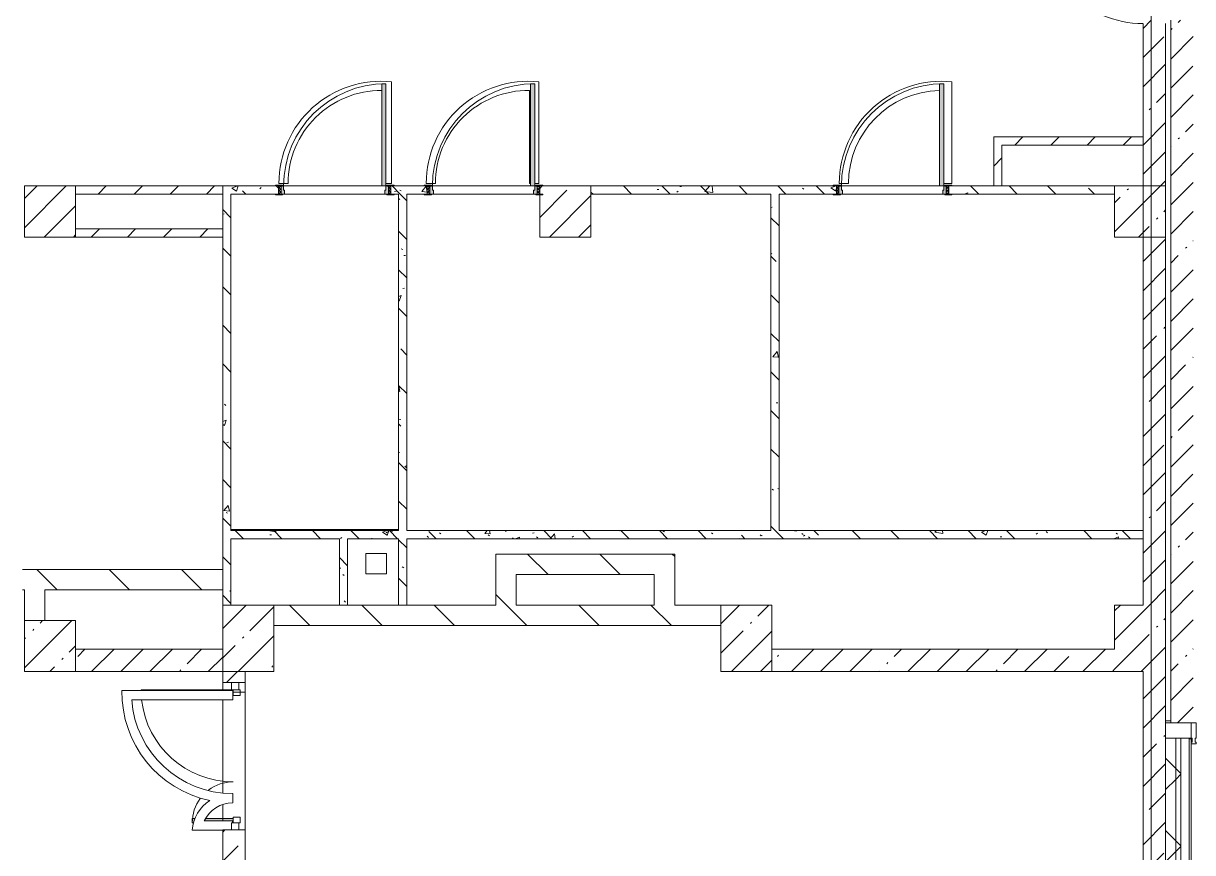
# Model space of a CAD drawing. Header units: millimetres. Extents: x 11693 to 241752, y -8553 to 29926.
# Drawn here: x 163270 to 174704, y 9130 to 17240 of the extents above; entities that cross this region are included whole.
import ezdxf

# ---------------------------------------------------------------- set-up
doc = ezdxf.new("R2010")
doc.units = ezdxf.units.MM
doc.linetypes.add('Осевая', pattern=[1587.5, 317.5, -238.125, 793.75, -238.125])
for name, color, linetype, lineweight, true_color in [('A-DETL-GENF-4', 7, 'Continuous', 5, 0xaaaaaa), ('A-DOOR-2', 7, 'Continuous', 5, 0xaaaaaa), ('A-DOOR-3', 7, 'Continuous', 5, 0xe2e2e2), ('A-DOOR-FRAM-2', 7, 'Continuous', 5, 0xe2e2e2), ('A-DOOR-FRAM-3', 7, 'Continuous', 5, 0xaaaaaa), ('A-FLOR-1', 7, 'Continuous', 5, 0xaaaaaa), ('I-WALL-5', 7, 'Continuous', 5, 0x787878)]:
    doc.layers.add(name, color=color, linetype=linetype, lineweight=lineweight, true_color=true_color)
for name, color, linetype, lineweight in [('A-GLAZ-CWMG-2', 7, 'Continuous', 5), ('A-WALL-2', 7, 'Continuous', 9), ('A-WALL-5', 7, 'Continuous', 5), ('I-WALL-3', 7, 'Continuous', 5), ('S-COLS', 7, 'Continuous', 5), ('Оси', 7, 'Continuous', 9), ('Оси-2', 7, 'Осевая', 9)]:
    doc.layers.add(name, color=color, linetype=linetype, lineweight=lineweight)
pattern_1 = [(45, (89739.8, 0), (-285.1231, 285.1231), []), (45, (90024.94, 0), (-285.1231, 285.1231), [504.031, -100.806, 16.764, -84.042])]
pattern_2 = [(135, (89739.8, 0), (-353.5534, -353.5534), [])]
pattern_3 = [(45, (89739.8, 0), (-353.5534, 353.5534), []), (135, (89739.8, 0), (-353.5534, -353.5534), [])]
pattern_4 = [(135, (89739.8, 0), (-377.1708, -377.1708), [533.4, -88.9, 17.78, -88.9]), (135, (89739.8, 376.94), (-377.1708, -377.1708), []), (50, (89739.8, 0), (637.6445, -55.7866), [66.675, -733.425]), (355, (89739.8, 0), (-123.3494, 668.699), [53.34, -586.74]), (100.451, (89792.95, -4.65), (514.299, 612.908), [56.665, -623.315]), (46.184, (89739.8, 177.8), (948.7764, -147.15), [100.012, -1100.137]), (96.636, (89818.9, 165.5), (830.909, 865.997), [84.998, -934.973]), (351.184, (89739.8, 177.8), (830.918, 865.988), [80.01, -880.11]), (21, (89828.7, 133.35), (530.6506, -357.9283), [66.675, -733.425]), (326, (89828.7, 133.35), (216.308, 644.6585), [53.34, -586.74]), (71.451, (89872.94, 103.5), (746.9596, 286.7243), [56.665, -623.315]), (37.5, (89739.81, 0), (10.81053, 295.9426), [16.764, -562.864, 16.764, -578.866, -588.962]), (37.5, (89739.81, 0), (10.81053, 295.9426), [-1175.258, 16.764, -572.198]), (7.5, (89739.8, 0), (233.8692, 350.6318), [16.764, -322.834, 16.764, -549.529, -224.472]), (7.5, (89739.8, 0), (233.8692, 350.6318), [-905.891, 16.764, -207.708]), (327.5, (89541.57, 0), (474.5678, -20.0513), [16.764, -205.486, 16.764, -676.656, -920.115]), (327.5, (89541.57, 0), (474.5678, -20.0513), [-915.67, 16.764, -903.351]), (317.5, (89452.67, 0), (518.4522, 88.9934), [16.764, -272.161, 16.764, -443.738, -653.415]), (317.5, (89452.67, 0), (518.4522, 88.9934), [-749.427, 16.764, -636.651])]
pattern_5 = [(135, (1751.41, 104.685), (-14.14214, -14.14214), []), (225, (1751.41, 104.685), (14.14214, -14.14214), [])]
pattern_6 = [(45, (-371.384, 104.685), (-14.1421, 14.1421), []), (135, (-371.384, 104.685), (-14.1421, -14.1421), [])]
pattern_7 = [(45, (89739.81, 0), (-176.7767, 176.7767), [])]

# ---------------------------------------------------------------- blocks, each defined once
blk = doc.blocks.new('BSC_Колонна _Прямоугольная - 650х500-23287315-Общий план 2 этажа с размещением фрагментов 2_1-2_7')
at = {"layer": 'S-COLS'}
h = blk.add_hatch(dxfattribs=at)
h.set_pattern_fill('FP_89', color=256, style=0, pattern_type=2)
h.set_pattern_definition([(135, (11225, -75730), (-285.1231, -285.1231), []), (135, (11225, -75444.88), (-285.1231, -285.1231), [504.031, -100.806, 16.764, -84.042])])
h.paths.add_polyline_path([(325, 250), (-325, 250), (-325, -250), (325, -250), (325, 48)])
for p, q in [((325, 250), (-325, 250)), ((-325, 250), (-325, -250)), ((325, -250), (325, 250)), ((-325, -250), (325, -250))]:
    blk.add_line(p, q, dxfattribs=at)
blk = doc.blocks.new('BSC_Колонна _Прямоугольная - 500х500-V91-Общий план 2 этажа с размещением фрагментов 2_1-2_7')
at = {"layer": 'S-COLS'}
h = blk.add_hatch(dxfattribs=at)
h.set_pattern_fill('FP_90', color=256, style=0, pattern_type=2)
h.set_pattern_definition([(45, (-73790, -11150), (-285.1231, 285.1231), []), (45, (-73504.88, -11150), (-285.1231, 285.1231), [504.031, -100.806, 16.764, -84.042])])
h.paths.add_polyline_path([(-250, -250), (250, -250), (250, 250), (-250, 250)])
for p, q in [((250, 250), (-250, 250)), ((-250, 250), (-250, -250)), ((250, -250), (250, 250)), ((-250, -250), (250, -250))]:
    blk.add_line(p, q, dxfattribs=at)
blk = doc.blocks.new('BSC_Колонна _Прямоугольная - 500х500-V115-Общий план 2 этажа с размещением фрагментов 2_1-2_7')
at = {"layer": 'S-COLS'}
h = blk.add_hatch(dxfattribs=at)
h.set_pattern_fill('FP_104', color=256, style=0, pattern_type=2)
h.set_pattern_definition([(45, (-73790, -15400), (-285.1231, 285.1231), []), (45, (-73504.88, -15400), (-285.1231, 285.1231), [504.031, -100.806, 16.764, -84.042])])
h.paths.add_polyline_path([(250, -250), (250, 250), (-250, 250), (-250, -250)])
for p, q in [((250, 250), (-250, 250)), ((-250, 250), (-250, -250)), ((250, -250), (250, 250)), ((-250, -250), (250, -250))]:
    blk.add_line(p, q, dxfattribs=at)
blk = doc.blocks.new('BSC_Колонна _Прямоугольная - 500х500-V116-Общий план 2 этажа с размещением фрагментов 2_1-2_7')
at = {"layer": 'S-COLS'}
h = blk.add_hatch(dxfattribs=at)
h.set_pattern_fill('FP_105', color=256, style=0, pattern_type=2)
h.set_pattern_definition([(45, (-78830, -15400), (-285.1231, 285.1231), []), (45, (-78544.88, -15400), (-285.1231, 285.1231), [504.031, -100.806, 16.764, -84.042])])
h.paths.add_polyline_path([(-250, -250), (250, -250), (250, 250), (-250, 250), (-250, 170), (-220, 170), (-220, 162), (-250, 162)])
for p, q in [((250, 250), (-220, 250)), ((250, -250), (250, 250)), ((-250, 162), (-250, -250)), ((-250, -250), (250, -250))]:
    blk.add_line(p, q, dxfattribs=at)
blk = doc.blocks.new('110_Дверь_СКБ_1Ст_Внутренняя1 - Д-4 _л_ 1100x2100h_су мгн-32399984-Общий план 2 этажа с размещением фрагментов 2_1-2_7')
at = {"layer": 'A-DOOR-2'}
h = blk.add_hatch(dxfattribs=at)
h.set_pattern_fill('FP_85', color=256, style=0, pattern_type=2)
h.set_pattern_definition(pattern_5)
h.paths.add_polyline_path([(562.5, -40), (562.5, 40), (537.5, 40), (537.5, -40)])
at = {"layer": 'A-DOOR-3'}
h = blk.add_hatch(color=256, dxfattribs=at)
h.paths.add_polyline_path([(502.5, -40), (537.5, -40), (537.5, 40), (512.5, 40), (512.5, 0), (502.5, 0)])
h.paths.add_polyline_path([(-477.5, -40), (-477.5, 0), (-487.5, 0), (-487.5, 40), (-512.5, 40), (-512.5, -40)])
at = {"layer": 'A-DOOR-FRAM-2'}
for points in [[(472.5, 40), (512.5, 40), (512.5, 1040), (472.5, 1040), (472.5, 148.1)], [(-497.5, 40), (-497.5, 48), (-567.5, 48), (-567.5, 40)], [(592.5, 40), (592.5, 48), (522.5, 48), (522.5, 40)], [(-497.5, -48), (-497.5, -40), (-567.5, -40), (-567.5, -48)], [(592.5, -48), (592.5, -40), (522.5, -40), (522.5, -48)]]:
    blk.add_hatch(color=256, dxfattribs=at).paths.add_polyline_path(points)
at = {"layer": 'A-DOOR-FRAM-3'}
h = blk.add_hatch(dxfattribs=at)
h.set_pattern_fill('FP_86', color=256, style=0, pattern_type=2)
h.set_pattern_definition(pattern_6)
h.paths.add_polyline_path([(-512.5, -40), (-512.5, 40), (-537.5, 40), (-537.5, -40)])
at = {"layer": 'A-DOOR-2'}
for p, q in [((512.5, 1040), (472.5, 1040)), ((472.5, 1040), (472.5, 40)), ((512.5, 40), (512.5, 1040)), ((472.5, 40), (512.5, 40))]:
    blk.add_line(p, q, dxfattribs=at)
blk.add_arc((512.5, 40), 1000, 90, 180, dxfattribs=at)
at = {"layer": 'A-DOOR-FRAM-3'}
for p, q in [((-497.5, 48), (-567.5, 48)), ((-567.5, 48), (-567.5, 40)), ((-567.5, 40), (-497.5, 40)), ((-512.5, 40), (-537.5, 40)), ((-537.5, 40), (-537.5, -40)), ((-487.5, 40), (-512.5, 40)), ((-512.5, 40), (-512.5, -40)), ((-512.5, -40), (-512.5, 40)), ((-497.5, 40), (-512.5, 40)), ((-512.5, 40), (-512.5, 39)), ((-512.5, 39), (-497.5, 39)), ((-497.5, 40), (-497.5, 48)), ((-497.5, 39), (-497.5, 40)), ((-487.5, 0), (-487.5, 40)), ((-477.5, 0), (-487.5, 0)), ((-477.5, -40), (-477.5, 0)), ((512.5, 0), (502.5, 0)), ((502.5, 0), (502.5, -40)), ((512.5, 40), (512.5, 0)), ((537.5, 40), (512.5, 40)), ((592.5, 48), (522.5, 48)), ((522.5, 48), (522.5, 40)), ((537.5, 40), (522.5, 40)), ((522.5, 40), (522.5, 39)), ((522.5, 40), (592.5, 40)), ((522.5, 39), (537.5, 39)), ((537.5, -40), (537.5, 40)), ((562.5, 40), (537.5, 40)), ((537.5, 40), (537.5, -40)), ((537.5, 39), (537.5, 40)), ((562.5, -40), (562.5, 40)), ((592.5, 40), (592.5, 48)), ((-497.5, -40), (-567.5, -40)), ((-567.5, -40), (-567.5, -48)), ((-567.5, -48), (-497.5, -48)), ((-537.5, -40), (-512.5, -40)), ((-497.5, -39), (-512.5, -39)), ((-512.5, -39), (-512.5, -40)), ((-512.5, -40), (-477.5, -40)), ((-512.5, -40), (-497.5, -40)), ((-497.5, -40), (-497.5, -39)), ((-497.5, -48), (-497.5, -40)), ((502.5, -40), (537.5, -40)), ((537.5, -39), (522.5, -39)), ((522.5, -39), (522.5, -40)), ((522.5, -40), (537.5, -40)), ((592.5, -40), (522.5, -40)), ((522.5, -40), (522.5, -48)), ((522.5, -48), (592.5, -48)), ((537.5, -40), (537.5, -39)), ((537.5, -40), (562.5, -40)), ((592.5, -48), (592.5, -40))]:
    blk.add_line(p, q, dxfattribs=at)
blk = doc.blocks.new('110_Дверь_СКБ_1Ст_Внутренняя1 - Д-4 _л_ 1100x2100h_су мгн-V120-Общий план 2 этажа с размещением фрагментов 2_1-2_7')
at = {"layer": 'A-DOOR-2'}
h = blk.add_hatch(dxfattribs=at)
h.set_pattern_fill('FP_85', color=256, style=0, pattern_type=2)
h.set_pattern_definition(pattern_5)
h.paths.add_polyline_path([(562.5, -40), (562.5, 40), (537.5, 40), (537.5, -40)])
at = {"layer": 'A-DOOR-3'}
h = blk.add_hatch(color=256, dxfattribs=at)
h.paths.add_polyline_path([(-477.5, -40), (-477.5, 0), (-487.5, 0), (-487.5, 40), (-512.5, 40), (-512.5, -40)])
h.paths.add_polyline_path([(537.5, -40), (537.5, 40), (512.5, 40), (512.5, 0), (502.5, 0), (502.5, -40)])
at = {"layer": 'A-DOOR-FRAM-2'}
for points in [[(472.5, 40), (512.5, 40), (512.5, 1040), (472.5, 1040), (472.5, 148.1)], [(-497.5, 40), (-497.5, 48), (-567.5, 48), (-567.5, 40)], [(592.5, 40), (592.5, 48), (522.5, 48), (522.5, 40)], [(-497.5, -48), (-497.5, -40), (-567.5, -40), (-567.5, -48)], [(592.5, -48), (592.5, -40), (522.5, -40), (522.5, -48)]]:
    blk.add_hatch(color=256, dxfattribs=at).paths.add_polyline_path(points)
at = {"layer": 'A-DOOR-FRAM-3'}
h = blk.add_hatch(dxfattribs=at)
h.set_pattern_fill('FP_86', color=256, style=0, pattern_type=2)
h.set_pattern_definition(pattern_6)
h.paths.add_polyline_path([(-512.5, -40), (-512.5, 40), (-537.5, 40), (-537.5, -40)])
at = {"layer": 'A-DOOR-2'}
for p, q in [((512.5, 1040), (472.5, 1040)), ((472.5, 1040), (472.5, 40)), ((512.5, 40), (512.5, 1040)), ((472.5, 40), (512.5, 40))]:
    blk.add_line(p, q, dxfattribs=at)
blk.add_arc((512.5, 40), 1000, 90, 180, dxfattribs=at)
at = {"layer": 'A-DOOR-FRAM-3'}
for p, q in [((-497.5, 48), (-567.5, 48)), ((-567.5, 48), (-567.5, 40)), ((-567.5, 40), (-497.5, 40)), ((-512.5, 40), (-537.5, 40)), ((-537.5, 40), (-537.5, -40)), ((-487.5, 40), (-512.5, 40)), ((-512.5, 40), (-512.5, -40)), ((-512.5, -40), (-512.5, 40)), ((-497.5, 40), (-512.5, 40)), ((-512.5, 40), (-512.5, 39)), ((-512.5, 39), (-497.5, 39)), ((-497.5, 40), (-497.5, 48)), ((-497.5, 39), (-497.5, 40)), ((-487.5, 0), (-487.5, 40)), ((-477.5, 0), (-487.5, 0)), ((-477.5, -40), (-477.5, 0)), ((512.5, 0), (502.5, 0)), ((502.5, 0), (502.5, -40)), ((512.5, 40), (512.5, 0)), ((537.5, 40), (512.5, 40)), ((592.5, 48), (522.5, 48)), ((522.5, 48), (522.5, 40)), ((537.5, 40), (522.5, 40)), ((522.5, 40), (522.5, 39)), ((522.5, 40), (592.5, 40)), ((522.5, 39), (537.5, 39)), ((537.5, -40), (537.5, 40)), ((562.5, 40), (537.5, 40)), ((537.5, 40), (537.5, -40)), ((537.5, 39), (537.5, 40)), ((562.5, -40), (562.5, 40)), ((592.5, 40), (592.5, 48)), ((-497.5, -40), (-567.5, -40)), ((-567.5, -40), (-567.5, -48)), ((-567.5, -48), (-497.5, -48)), ((-537.5, -40), (-512.5, -40)), ((-497.5, -39), (-512.5, -39)), ((-512.5, -39), (-512.5, -40)), ((-512.5, -40), (-477.5, -40)), ((-512.5, -40), (-497.5, -40)), ((-497.5, -40), (-497.5, -39)), ((-497.5, -48), (-497.5, -40)), ((502.5, -40), (537.5, -40)), ((537.5, -39), (522.5, -39)), ((522.5, -39), (522.5, -40)), ((522.5, -40), (537.5, -40)), ((592.5, -40), (522.5, -40)), ((522.5, -40), (522.5, -48)), ((522.5, -48), (592.5, -48)), ((537.5, -40), (537.5, -39)), ((537.5, -40), (562.5, -40)), ((592.5, -48), (592.5, -40))]:
    blk.add_line(p, q, dxfattribs=at)
blk = doc.blocks.new('Прямоугольный импост - Импост структурный с накладкой - 190мм-23946641-Общий план 2 этажа с размещением фрагментов 2_1-2_7')
at = {"layer": 'A-GLAZ-CWMG-2'}
for p, q in [((0, 17), (-50, 17)), ((-50, 17), (-50, 0)), ((-50, 0), (-40, 0)), ((-40, 0), (-40, -40)), ((-10, -40), (-10, 0)), ((-10, 0), (0, 0)), ((0, 0), (0, 17)), ((-40, -40), (-50, -40)), ((-50, -40), (-50, -190)), ((0, -40), (-10, -40)), ((0, -190), (0, -40)), ((-50, -190), (0, -190))]:
    blk.add_line(p, q, dxfattribs=at)
blk = doc.blocks.new('110_Дверь_СКБ_1Ст_Внутренняя1 - Д-5 _л_ 1100x2100h_су мгн EIW30-32897889-Общий план 2 этажа с размещением фрагментов 2_1-2_7')
at = {"layer": 'A-DOOR-2'}
h = blk.add_hatch(dxfattribs=at)
h.set_pattern_fill('FP_85', color=256, style=0, pattern_type=2)
h.set_pattern_definition(pattern_5)
h.paths.add_polyline_path([(562.5, -40), (562.5, 40), (537.5, 40), (537.5, -40)])
at = {"layer": 'A-DOOR-3'}
h = blk.add_hatch(color=256, dxfattribs=at)
h.paths.add_polyline_path([(502.5, -40), (537.5, -40), (537.5, 40), (512.5, 40), (512.5, 0), (502.5, 0)])
h.paths.add_polyline_path([(-477.5, -40), (-477.5, 0), (-487.5, 0), (-487.5, 40), (-512.5, 40), (-512.5, -40)])
at = {"layer": 'A-DOOR-FRAM-2'}
for points in [[(472.5, 40), (512.5, 40), (512.5, 1040), (472.5, 1040), (472.5, 148.1)], [(-497.5, 40), (-497.5, 48), (-567.5, 48), (-567.5, 40)], [(592.5, 40), (592.5, 48), (522.5, 48), (522.5, 40)], [(-497.5, -48), (-497.5, -40), (-567.5, -40), (-567.5, -48)], [(592.5, -48), (592.5, -40), (522.5, -40), (522.5, -48)]]:
    blk.add_hatch(color=256, dxfattribs=at).paths.add_polyline_path(points)
at = {"layer": 'A-DOOR-FRAM-3'}
h = blk.add_hatch(dxfattribs=at)
h.set_pattern_fill('FP_86', color=256, style=0, pattern_type=2)
h.set_pattern_definition(pattern_6)
h.paths.add_polyline_path([(-512.5, -40), (-512.5, 40), (-537.5, 40), (-537.5, -40)])
at = {"layer": 'A-DOOR-2'}
for p, q in [((512.5, 1040), (472.5, 1040)), ((472.5, 1040), (472.5, 40)), ((512.5, 40), (512.5, 1040)), ((472.5, 40), (512.5, 40))]:
    blk.add_line(p, q, dxfattribs=at)
blk.add_arc((512.5, 40), 1000, 90, 180, dxfattribs=at)
at = {"layer": 'A-DOOR-FRAM-3'}
for p, q in [((-497.5, 48), (-567.5, 48)), ((-567.5, 48), (-567.5, 40)), ((-567.5, 40), (-497.5, 40)), ((-512.5, 40), (-537.5, 40)), ((-537.5, 40), (-537.5, -40)), ((-487.5, 40), (-512.5, 40)), ((-512.5, 40), (-512.5, -40)), ((-512.5, -40), (-512.5, 40)), ((-497.5, 40), (-512.5, 40)), ((-512.5, 40), (-512.5, 39)), ((-512.5, 39), (-497.5, 39)), ((-497.5, 40), (-497.5, 48)), ((-497.5, 39), (-497.5, 40)), ((-487.5, 0), (-487.5, 40)), ((-477.5, 0), (-487.5, 0)), ((-477.5, -40), (-477.5, 0)), ((512.5, 0), (502.5, 0)), ((502.5, 0), (502.5, -40)), ((512.5, 40), (512.5, 0)), ((537.5, 40), (512.5, 40)), ((592.5, 48), (522.5, 48)), ((522.5, 48), (522.5, 40)), ((537.5, 40), (522.5, 40)), ((522.5, 40), (522.5, 39)), ((522.5, 40), (592.5, 40)), ((522.5, 39), (537.5, 39)), ((537.5, -40), (537.5, 40)), ((562.5, 40), (537.5, 40)), ((537.5, 40), (537.5, -40)), ((537.5, 39), (537.5, 40)), ((562.5, -40), (562.5, 40)), ((592.5, 40), (592.5, 48)), ((-497.5, -40), (-567.5, -40)), ((-567.5, -40), (-567.5, -48)), ((-567.5, -48), (-497.5, -48)), ((-537.5, -40), (-512.5, -40)), ((-497.5, -39), (-512.5, -39)), ((-512.5, -39), (-512.5, -40)), ((-512.5, -40), (-477.5, -40)), ((-512.5, -40), (-497.5, -40)), ((-497.5, -40), (-497.5, -39)), ((-497.5, -48), (-497.5, -40)), ((502.5, -40), (537.5, -40)), ((537.5, -39), (522.5, -39)), ((522.5, -39), (522.5, -40)), ((522.5, -40), (537.5, -40)), ((592.5, -40), (522.5, -40)), ((522.5, -40), (522.5, -48)), ((522.5, -48), (592.5, -48)), ((537.5, -40), (537.5, -39)), ((537.5, -40), (562.5, -40)), ((592.5, -48), (592.5, -40))]:
    blk.add_line(p, q, dxfattribs=at)
blk = doc.blocks.new('BSC_Колонна _Прямоугольная - 650х500-V165-Общий план 2 этажа с размещением фрагментов 2_1-2_7')
at = {"layer": 'S-COLS'}
h = blk.add_hatch(dxfattribs=at)
h.set_pattern_fill('FP_157', color=256, style=0, pattern_type=2)
h.set_pattern_definition([(135, (11225, -80600), (-285.1231, -285.1231), []), (135, (11225, -80314.88), (-285.1231, -285.1231), [504.031, -100.806, 16.764, -84.042])])
h.paths.add_polyline_path([(325, 250), (-325, 250), (-325, -250), (325, -250)])
for p, q in [((325, 250), (-325, 250)), ((-325, 250), (-325, -250)), ((325, -250), (325, 250)), ((-325, -250), (325, -250))]:
    blk.add_line(p, q, dxfattribs=at)
blk = doc.blocks.new('Прямоугольный импост - 50 x 70 мм-V287-Общий план 2 этажа с размещением фрагментов 2_1-2_7')
at = {"layer": 'A-GLAZ-CWMG-2'}
for p, q in [((-70, 35), (0, 35)), ((-70, -35), (-70, 35)), ((0, 35), (0, -35)), ((0, -35), (-70, -35))]:
    blk.add_line(p, q, dxfattribs=at)
blk = doc.blocks.new('Дверь_Витражная_остекление_ - ДВН_ДАО_Главный вход_1200 в свету Д-22 _п_-32403398-Общий план 2 этажа с размещением фрагментов 2_1-2_7')
at = {"layer": 'A-DOOR-3'}
blk.add_hatch(color=256, dxfattribs=at).paths.add_polyline_path([(610, 24), (610, 20), (650, 24), (650, 920), (642, 920), (642, 24)])
h = blk.add_hatch(color=256, dxfattribs=at)
h.paths.add_polyline_path([(-650, 27), (-650, 20), (-610, 20), (-610, 289), (-633, 302), (-633, 27)])
h.paths.add_polyline_path([(-650, 407), (-610, 392), (-610, 420), (-650, 420), (-650, 408)])
at = {"layer": 'A-DETL-GENF-4'}
for p, q in [((650, 920), (642, 920)), ((650, 35), (650, 920)), ((-610, 420), (-650, 420)), ((-650, 420), (-650, 407)), ((-610, 392), (-610, 420)), ((-610, 20), (-610, 289)), ((-650, 20), (-610, 20)), ((-595, 20), (-650, 20)), ((-595, -50), (-595, 20)), ((595, -50), (595, 20)), ((595, 20), (650, 20)), ((610, 20), (650, 20)), ((-650, -35), (-650, -50)), ((-650, -50), (-595, -50)), ((650, -50), (595, -50)), ((650, -35), (650, -50))]:
    blk.add_line(p, q, dxfattribs=at)
at = {"layer": 'A-DOOR-2'}
for p, q in [((650, 920), (650, 35)), ((-650, 420), (-650, 407))]:
    blk.add_line(p, q, dxfattribs=at)
for centre, radius, start, end in [((650, 20), 900, 90, 90.5109), ((650, 20), 900, 96.319, 180), ((-650, 20), 400, 53.475, 90), ((-650, 20), 400, 360, 37.0443)]:
    blk.add_arc(centre, radius, start, end, dxfattribs=at)
blk = doc.blocks.new('Прямоугольный импост - 50 x 70 мм-31701779-Общий план 2 этажа с размещением фрагментов 2_1-2_7')
at = {"layer": 'A-GLAZ-CWMG-2'}
for p, q in [((0, 35), (-70, 35)), ((-70, 35), (-70, -35)), ((0, -35), (0, 35)), ((-70, -35), (0, -35))]:
    blk.add_line(p, q, dxfattribs=at)

msp = doc.modelspace()

# ---------------------------------------------------------------- hatches: boundary and pattern name
at = {"layer": 'A-WALL-5'}
h = msp.add_hatch(dxfattribs=at)
h.set_pattern_fill('FP_49', color=256, style=0, pattern_type=2)
h.set_pattern_definition(pattern_3)
h.paths.add_polyline_path([(174439.8, 3450), (174539.8, 3450), (174539.8, 10250), (174439.8, 10250), (174439.8, 3550)])
h = msp.add_hatch(dxfattribs=at)
h.set_pattern_fill('FP_49', color=256, style=0, pattern_type=2)
h.set_pattern_definition(pattern_3)
h.paths.add_polyline_path([(174589.8, 3400), (174589.8, 10250), (174539.8, 10250), (174539.8, 3400)])
at = {"layer": 'I-WALL-3'}
h = msp.add_hatch(dxfattribs=at)
h.set_pattern_fill('FP_57', color=256, style=0, pattern_type=2)
h.set_pattern_definition(pattern_1)
h.paths.add_polyline_path([(174439.8, 15150), (174439.8, 15530), (174219.8, 15530), (174219.8, 15150)])
h.paths.add_polyline_path([(174219.8, 18570), (174439.8, 18570), (174439.8, 18600), (174219.8, 18600)])
h.paths.add_polyline_path([(174228.3, 19100), (174439.8, 19100), (174439.8, 22600), (174219.8, 22600), (174219.8, 19100)])
h = msp.add_hatch(dxfattribs=at)
h.set_pattern_fill('FP_57', color=256, style=0, pattern_type=2)
h.set_pattern_definition(pattern_1)
h.paths.add_polyline_path([(174219.8, 15530), (174439.8, 15530), (174439.8, 17270), (174219.8, 17270), (174219.8, 15758.1)])
h.paths.add_polyline_path([(174439.8, 18370), (174439.8, 18570), (174219.8, 18570), (174219.8, 18370)])
h = msp.add_hatch(dxfattribs=at)
h.set_pattern_fill('FP_57', color=256, style=0, pattern_type=2)
h.set_pattern_definition(pattern_1)
h.paths.add_polyline_path([(174489.8, 16300), (174709.8, 16300), (174709.8, 17270), (174489.8, 17270), (174489.8, 16973.7)])
h = msp.add_hatch(dxfattribs=at)
h.set_pattern_fill('FP_57', color=256, style=0, pattern_type=2)
h.set_pattern_definition(pattern_1)
h.paths.add_polyline_path([(174709.8, 10400), (174709.8, 16300), (174489.8, 16300), (174489.8, 10400)])
h = msp.add_hatch(dxfattribs=at)
h.set_pattern_fill('FP_61', color=256, style=0, pattern_type=2)
h.set_pattern_definition(pattern_7)
h.paths.add_polyline_path([(172759.8, 15650), (172839.8, 15650), (172839.8, 16130), (172759.8, 16130), (172759.8, 15758.1)])
h = msp.add_hatch(dxfattribs=at)
h.set_pattern_fill('FP_61', color=256, style=0, pattern_type=2)
h.set_pattern_definition(pattern_7)
h.paths.add_polyline_path([(174219.8, 16050), (174219.8, 16130), (172839.8, 16130), (172839.8, 16050)])
h = msp.add_hatch(dxfattribs=at)
h.set_pattern_fill('FP_61', color=256, style=0, pattern_type=2)
h.set_pattern_definition(pattern_7)
h.paths.add_polyline_path([(165219.8, 15570), (165219.8, 15650), (163779.8, 15650), (163779.8, 15570)])
h = msp.add_hatch(dxfattribs=at)
h.set_pattern_fill('FP_61', color=256, style=0, pattern_type=2)
h.set_pattern_definition(pattern_7)
h.paths.add_polyline_path([(165219.8, 15150), (165219.8, 15230), (163779.8, 15230), (163779.8, 15150)])
h = msp.add_hatch(dxfattribs=at)
h.set_pattern_fill('FP_57', color=256, style=0, pattern_type=2)
h.set_pattern_definition(pattern_1)
h.paths.add_polyline_path([(174221.5, 4050), (174439.8, 4050), (174439.8, 10900), (174219.8, 10895.5), (174219.8, 4050)])
h.paths.add_polyline_path([(174439.8, 11550), (174439.8, 15150), (174219.8, 15150), (174219.8, 11550)])
h = msp.add_hatch(dxfattribs=at)
h.set_pattern_fill('FP_60', color=256, style=0, pattern_type=2)
h.set_pattern_definition(pattern_2)
h.paths.add_polyline_path([(168089.8, 11550), (168089.8, 12050), (167889.8, 12050), (167889.8, 11550)])
h = msp.add_hatch(dxfattribs=at)
h.set_pattern_fill('FP_60', color=256, style=0, pattern_type=2)
h.set_pattern_definition(pattern_2)
h.paths.add_polyline_path([(169439.8, 11850), (169439.8, 12050), (168089.8, 12050), (168089.8, 11850), (168589.4, 11850)])
h = msp.add_hatch(dxfattribs=at)
h.set_pattern_fill('FP_60', color=256, style=0, pattern_type=2)
h.set_pattern_definition(pattern_2)
h.paths.add_polyline_path([(169639.8, 11550), (169639.8, 12050), (169439.8, 12050), (169439.8, 11550)])
h = msp.add_hatch(dxfattribs=at)
h.set_pattern_fill('FP_60', color=256, style=0, pattern_type=2)
h.set_pattern_definition(pattern_2)
h.paths.add_polyline_path([(165219.8, 11700), (165219.8, 11900), (163259.8, 11900), (163259.8, 11700), (164493.3, 11700)])
h.paths.add_polyline_path([(158384.8, 11700), (158493.8, 11700), (158493.8, 11900), (158384.8, 11900)])
h.paths.add_polyline_path([(159973.8, 11700), (160049.8, 11700), (160049.8, 11900), (159973.8, 11900)])
h.paths.add_polyline_path([(160569.8, 11700), (160569.8, 11900), (160549.8, 11900), (160549.8, 11700)])
h = msp.add_hatch(dxfattribs=at)
h.set_pattern_fill('FP_60', color=256, style=0, pattern_type=2)
h.set_pattern_definition(pattern_2)
h.paths.add_polyline_path([(170089.8, 11350), (170089.8, 11550), (165719.8, 11550), (165719.8, 11350), (168589.4, 11350)])
h = msp.add_hatch(dxfattribs=at)
h.set_pattern_fill('FP_57', color=256, style=0, pattern_type=2)
h.set_pattern_definition(pattern_1)
h.paths.add_polyline_path([(165219.8, 10900), (165219.8, 11120), (163779.8, 11120), (163779.8, 10900), (164493.3, 10900)])
h = msp.add_hatch(dxfattribs=at)
h.set_pattern_fill('FP_57', color=256, style=0, pattern_type=2)
h.set_pattern_definition(pattern_1)
h.paths.add_polyline_path([(173939.8, 10900), (173939.8, 11120), (170589.8, 11120), (170589.8, 10900), (172685.5, 10900)])
h = msp.add_hatch(dxfattribs=at)
h.set_pattern_fill('FP_57', color=256, style=0, pattern_type=2)
h.set_pattern_definition(pattern_1)
h.paths.add_polyline_path([(165219.8, 7900), (165439.8, 7900), (165439.8, 9352.3), (165219.8, 9352.3), (165219.8, 8200)])
h.paths.add_polyline_path([(165219.8, 10792.3), (165439.8, 10792.3), (165439.8, 10900), (165219.8, 10895.5)])
at = {"layer": 'I-WALL-5'}
h = msp.add_hatch(dxfattribs=at)
h.set_pattern_fill('FP_68', color=256, style=0, pattern_type=2)
h.set_pattern_definition(pattern_4)
h.paths.add_polyline_path([(165299.8, 11550), (165299.8, 15650), (165219.8, 15650), (165219.8, 11550)])
h = msp.add_hatch(dxfattribs=at)
h.set_pattern_fill('FP_68', color=256, style=0, pattern_type=2)
h.set_pattern_definition(pattern_4)
h.paths.add_polyline_path([(173939.8, 15570), (173939.8, 15650), (172319.8, 15650), (172319.8, 15570), (172685.5, 15570)])
h.paths.add_polyline_path([(170579.6, 15570), (171219.8, 15570), (171219.8, 15650), (168819.8, 15650), (168819.8, 15570)])
h.paths.add_polyline_path([(165764.6, 15570), (165764.6, 15650), (165299.8, 15650), (165299.8, 15570), (165734.6, 15570)])
h.paths.add_polyline_path([(167219.8, 15570), (167219.8, 15650), (166864.6, 15650), (166864.6, 15570), (167189.8, 15570)])
h = msp.add_hatch(dxfattribs=at)
h.set_pattern_fill('FP_68', color=256, style=0, pattern_type=2)
h.set_pattern_definition(pattern_4)
h.paths.add_polyline_path([(166939.6, 11550), (167019.6, 11550), (167019.6, 15570), (166939.6, 15570), (166939.6, 12111.1)])
h = msp.add_hatch(dxfattribs=at)
h.set_pattern_fill('FP_68', color=256, style=0, pattern_type=2)
h.set_pattern_definition(pattern_4)
h.paths.add_polyline_path([(170659.6, 12280), (170659.6, 15570), (170579.6, 15570), (170579.6, 12280), (170637.4, 12280)])
h = msp.add_hatch(dxfattribs=at)
h.set_pattern_fill('FP_68', color=256, style=0, pattern_type=2)
h.set_pattern_definition(pattern_4)
h.paths.add_polyline_path([(166939.6, 12200), (166939.6, 12280), (165299.8, 12280), (165299.8, 12200), (166541.3, 12200)])
h = msp.add_hatch(dxfattribs=at)
h.set_pattern_fill('FP_68', color=256, style=0, pattern_type=2)
h.set_pattern_definition(pattern_4)
h.paths.add_polyline_path([(174219.8, 12200), (174219.8, 12280), (167019.6, 12280), (167019.6, 12200), (172685.5, 12200)])
h = msp.add_hatch(dxfattribs=at)
h.set_pattern_fill('FP_68', color=256, style=0, pattern_type=2)
h.set_pattern_definition(pattern_4)
h.paths.add_polyline_path([(166439.6, 11550), (166439.6, 12200), (166359.6, 12200), (166359.6, 11550)])
at = {"layer": 'S-COLS'}
h = msp.add_hatch(dxfattribs=at)
h.set_pattern_fill('FP_57', color=256, style=0, pattern_type=2)
h.set_pattern_definition(pattern_1)
h.paths.add_polyline_path([(173939.8, 15150), (174439.8, 15150), (174439.8, 15650), (173939.8, 15650)])
h = msp.add_hatch(dxfattribs=at)
h.set_pattern_fill('FP_57', color=256, style=0, pattern_type=2)
h.set_pattern_definition(pattern_1)
h.paths.add_polyline_path([(174439.8, 10900), (174439.8, 11550), (173939.8, 11550), (173939.8, 10900), (174219.8, 10900)])

# ---------------------------------------------------------------- linework, layer by layer
at = {"layer": 'A-FLOR-1'}
for p, q in [((166868.9, 15674.2), (166868.9, 16669.2)), ((168218.9, 16584.1), (168218.9, 15674.2)), ((168308.9, 15674.2), (168308.9, 16669.2)), ((172348.9, 15674.2), (172348.9, 16669.2)), ((165768.9, 15675.2), (165858.9, 15675.2)), ((166814.6, 15674.2), (166868.9, 15674.2)), ((167208.9, 15675.2), (167298.9, 15675.2)), ((168218.9, 15674.2), (168229.8, 15674.2)), ((168269.8, 15674.2), (168308.9, 15674.2)), ((171248.9, 15675.2), (171338.9, 15675.2)), ((172269.8, 15674.2), (172348.9, 15674.2)), ((166774.6, 15650), (165814.6, 15650)), ((165299.6, 12291), (166939.6, 12291)), ((166620.3, 12057), (166820.3, 12057)), ((166620.3, 11857), (166620.3, 12057)), ((166820.3, 12057), (166820.3, 11857)), ((166820.3, 11857), (166620.3, 11857)), ((165219.8, 10714.4), (165219.8, 10792.3)), ((165439.8, 10792.3), (165439.8, 10700)), ((165316.8, 10714.4), (164234.1, 10714.4)), ((165316.8, 10624.7), (165316.8, 10714.4)), ((165439.8, 10700), (165316.8, 10700)), ((164329.2, 10624.7), (165316.8, 10624.7)), ((174439.8, 10417.9), (174489.8, 10417.9)), ((165316.8, 9617.4), (165316.8, 9707)), ((165313.8, 9439.5), (165038.8, 9439.5)), ((165313.8, 9422.3), (165313.8, 9439.5)), ((164919.8, 9350.1), (165219.8, 9350.1))]:
    msp.add_line(p, q, dxfattribs=at)
for centre, radius, start, end in [((174218.9, 18238.2), 1000, 177.59974, 269.9427), ((166768.9, 15674.2), 1000, 84.26083, 179.9427), ((166768.9, 15674.2), 910, 89.63868, 179.93704), ((168208.9, 15674.2), 1000, 84.26083, 179.9427), ((168208.9, 15674.2), 910, 89.37036, 179.93704), ((172248.9, 15674.2), 1000, 84.26083, 179.9427), ((172248.9, 15674.2), 910, 91.20322, 179.93704), ((165313, 10696.2), 1079, 179.03315, 258.2109), ((165316.8, 10697.3), 990.3, 184.20575, 270), ((165313, 9312.2), 395, 123.92463, 174.49945), ((165316.8, 9311.2), 306.2, 90, 155.21522)]:
    msp.add_arc(centre, radius, start, end, dxfattribs=at)
at = {"layer": 'A-WALL-2'}
for p, q in [((174219.8, 16130), (174219.8, 16050)), ((165219.8, 15570), (165219.8, 15650)), ((172759.8, 15650), (172839.8, 15650)), ((165219.8, 15150), (165219.8, 15230)), ((174219.8, 12200), (174219.8, 12280)), ((166359.6, 11550), (166439.6, 11550)), ((166939.6, 11550), (167019.6, 11550)), ((174439.8, 10250), (174689.8, 10250)), ((174539.8, 3450), (174539.8, 10250)), ((174589.8, 3400), (174589.8, 10250)), ((174669.8, 3320), (174669.8, 10250)), ((174669.8, 10247), (174689.8, 10247)), ((174689.8, 10242), (174669.8, 10242))]:
    msp.add_line(p, q, dxfattribs=at)
at = {"layer": 'A-WALL-5'}
for p, q in [((174489.8, 10400), (174439.8, 10400)), ((174689.8, 3300), (174689.8, 10400)), ((174699.8, 10242), (174689.8, 10242))]:
    msp.add_line(p, q, dxfattribs=at)
at = {"layer": 'I-WALL-3'}
for p, q in [((174489.8, 17270), (174489.8, 16100)), ((174219.8, 17240), (174219.8, 16130)), ((174439.8, 11550), (174439.8, 17240)), ((172759.8, 16130), (172759.8, 15650)), ((174219.8, 16130), (172759.8, 16130)), ((172839.8, 15650), (172839.8, 16050)), ((172839.8, 16050), (174219.8, 16050)), ((174219.8, 16050), (174219.8, 12280)), ((174489.8, 16100), (174489.8, 10400)), ((165734.6, 15650), (163779.8, 15650)), ((163779.8, 15570), (165219.8, 15570)), ((165219.8, 15570), (165219.8, 15230)), ((165299.8, 12280), (165299.8, 15570)), ((165299.8, 15570), (165734.6, 15570)), ((165814.6, 15650), (166774.6, 15650)), ((166804.6, 15570), (165824.6, 15570)), ((167189.8, 15650), (166894.6, 15650)), ((166894.6, 15570), (166939.6, 15570)), ((166939.6, 15570), (166939.6, 12280)), ((167019.6, 15570), (167189.8, 15570)), ((167019.6, 12280), (167019.6, 15570)), ((167269.8, 15650), (168229.8, 15650)), ((168259.8, 15570), (167279.8, 15570)), ((171189.8, 15650), (168819.8, 15650)), ((168819.8, 15570), (170579.6, 15570)), ((170579.6, 15570), (170579.6, 12280)), ((170659.6, 15570), (171189.8, 15570)), ((170659.6, 12280), (170659.6, 15570)), ((171269.8, 15650), (172229.8, 15650)), ((172259.8, 15570), (171279.8, 15570)), ((172759.8, 15650), (172349.8, 15650)), ((172349.8, 15570), (173939.8, 15570)), ((173939.8, 15650), (172839.8, 15650)), ((173939.8, 15570), (173939.8, 15650)), ((165219.8, 15230), (163779.8, 15230)), ((163779.8, 15150), (165219.8, 15150)), ((165219.8, 15150), (165219.8, 11550)), ((166939.6, 12280), (165299.8, 12280)), ((170579.6, 12280), (167019.6, 12280)), ((174219.8, 12280), (170659.6, 12280)), ((165299.8, 11550), (165299.8, 12200)), ((165299.8, 12200), (166359.6, 12200)), ((166359.6, 12200), (166359.6, 11550)), ((166439.6, 12200), (166939.6, 12200)), ((166439.6, 11550), (166439.6, 12200)), ((166939.6, 12200), (166939.6, 11550)), ((167019.6, 11550), (167019.6, 12200)), ((167019.6, 12200), (174219.8, 12200)), ((174219.8, 12200), (174219.8, 11550)), ((167889.8, 12050), (167889.8, 11550)), ((169639.8, 12050), (167889.8, 12050)), ((169639.8, 11550), (169639.8, 12050)), ((165219.8, 11900), (163259.8, 11900)), ((168089.8, 11550), (168089.8, 11850)), ((168089.8, 11850), (169439.8, 11850)), ((169439.8, 11850), (169439.8, 11550)), ((163279.8, 11700), (163259.8, 11700)), ((163279.8, 11700), (163279.8, 11400)), ((163479.8, 11700), (165219.8, 11700)), ((163479.8, 11400), (163479.8, 11700)), ((166359.6, 11550), (165719.8, 11550)), ((166939.6, 11550), (166439.6, 11550)), ((167889.8, 11550), (167019.6, 11550)), ((169439.8, 11550), (168089.8, 11550)), ((170089.8, 11550), (169639.8, 11550)), ((165719.8, 11350), (170089.8, 11350)), ((165219.8, 11120), (163779.8, 11120)), ((173939.8, 11120), (170589.8, 11120)), ((163779.8, 10900), (165219.8, 10900)), ((165219.8, 10900), (165219.8, 10792.3)), ((165439.8, 4050), (165439.8, 10900)), ((170589.8, 10900), (173939.8, 10900)), ((174219.8, 10900), (174219.8, 4050)), ((174439.8, 4050), (174439.8, 10900)), ((165219.8, 10792.3), (165439.8, 10792.3)), ((165219.8, 9712.2), (165219.8, 10624.7)), ((174489.8, 10400), (174709.8, 10400)), ((165219.8, 9439.5), (165219.8, 9600.4)), ((165219.8, 9352.3), (165219.8, 8280)), ((165439.8, 9352.3), (165219.8, 9352.3))]:
    msp.add_line(p, q, dxfattribs=at)
at = {"layer": 'S-COLS'}
for p, q in [((174439.8, 15650), (173939.8, 15650)), ((173939.8, 15650), (173939.8, 15150)), ((174439.8, 15150), (174439.8, 15650)), ((173939.8, 15150), (174439.8, 15150)), ((174219.8, 11550), (173939.8, 11550)), ((173939.8, 11550), (173939.8, 11120)), ((174439.8, 10900), (174439.8, 11550)), ((173939.8, 10900), (174219.8, 10900))]:
    msp.add_line(p, q, dxfattribs=at)
at = {"layer": 'Оси'}
for p, q in [((174299.8, 10029.8), (174299.8, 21915.1)), ((174299.8, -1906.3), (174299.8, 9979))]:
    msp.add_line(p, q, dxfattribs=at)
at = {"layer": 'Оси-2'}
msp.add_line((174299.8, 9979), (174299.8, 10029.8), dxfattribs=at)

# ---------------------------------------------------------------- block references
at = {"layer": 'A-DOOR-2'}
for name, p in [('110_Дверь_СКБ_1Ст_Внутренняя1 - Д-5 _л_ 1100x2100h_су мгн EIW30-32897889-Общий план 2 этажа с размещением фрагментов 2_1-2_7', (166302.1, 15610)), ('110_Дверь_СКБ_1Ст_Внутренняя1 - Д-4 _л_ 1100x2100h_су мгн-32399984-Общий план 2 этажа с размещением фрагментов 2_1-2_7', (167757.3, 15610)), ('110_Дверь_СКБ_1Ст_Внутренняя1 - Д-4 _л_ 1100x2100h_су мгн-V120-Общий план 2 этажа с размещением фрагментов 2_1-2_7', (171757.3, 15610))]:
    msp.add_blockref(name, p, dxfattribs=at)
at = {"layer": 'A-DOOR-2', "rotation": 89.99999999999997}
msp.add_blockref('Дверь_Витражная_остекление_ - ДВН_ДАО_Главный вход_1200 в свету Д-22 _п_-32403398-Общий план 2 этажа с размещением фрагментов 2_1-2_7', (165340.8, 10072.3), dxfattribs=at)
at = {"layer": 'A-GLAZ-CWMG-2', "extrusion": (0, 0, -1), "rotation": 90.00000000000004}
msp.add_blockref('Прямоугольный импост - 50 x 70 мм-V287-Общий план 2 этажа с размещением фрагментов 2_1-2_7', (-165340.8, 10792.3), dxfattribs=at)
at = {"layer": 'A-GLAZ-CWMG-2'}
for name, p, rotation in [('Прямоугольный импост - Импост структурный с накладкой - 190мм-23946641-Общий план 2 этажа с размещением фрагментов 2_1-2_7', (174689.8, 10210), 180), ('Прямоугольный импост - 50 x 70 мм-31701779-Общий план 2 этажа с размещением фрагментов 2_1-2_7', (165340.8, 9352.3), 269.9999999999999)]:
    msp.add_blockref(name, p, dxfattribs=dict(at, rotation=rotation))
at = {"layer": 'S-COLS'}
for name, p in [('BSC_Колонна _Прямоугольная - 500х500-V115-Общий план 2 этажа с размещением фрагментов 2_1-2_7', (163529.8, 15400)), ('BSC_Колонна _Прямоугольная - 500х500-V116-Общий план 2 этажа с размещением фрагментов 2_1-2_7', (168569.8, 15400)), ('BSC_Колонна _Прямоугольная - 500х500-V91-Общий план 2 этажа с размещением фрагментов 2_1-2_7', (163529.8, 11150))]:
    msp.add_blockref(name, p, dxfattribs=at)
at = {"layer": 'S-COLS', "rotation": 270.0000000000007}
for name, p in [('BSC_Колонна _Прямоугольная - 650х500-23287315-Общий план 2 этажа с размещением фрагментов 2_1-2_7', (165469.8, 11225)), ('BSC_Колонна _Прямоугольная - 650х500-V165-Общий план 2 этажа с размещением фрагментов 2_1-2_7', (170339.8, 11225))]:
    msp.add_blockref(name, p, dxfattribs=at)

doc.saveas('drawing.dxf')
